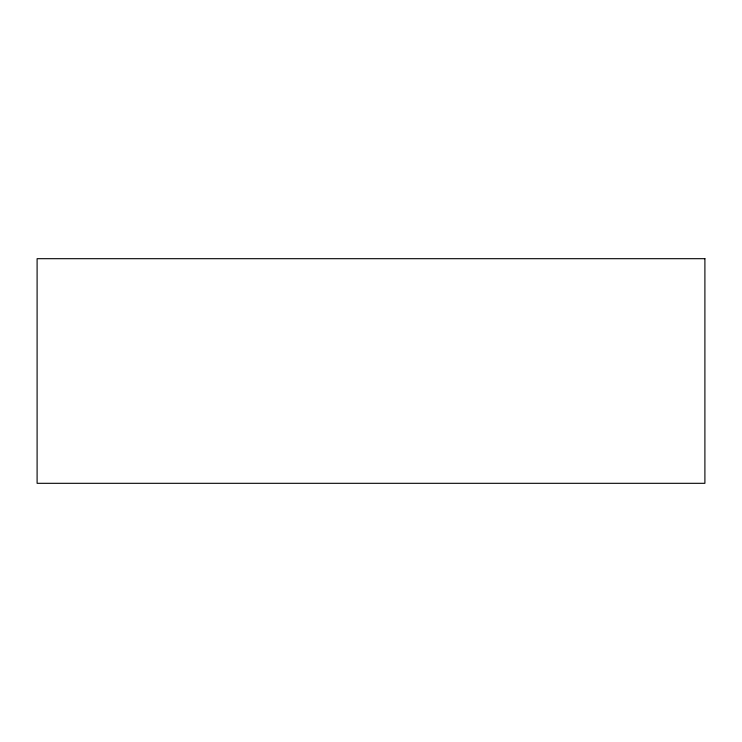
<?xml version="1.0" encoding="UTF-8"?>
<svg xmlns="http://www.w3.org/2000/svg" width="742" height="742" viewBox="0 0 742 742"><rect width="100%" height="100%" fill="white"/><g stroke="black" fill="none" stroke-linecap="round" stroke-linejoin="round"><path stroke-width="1.11" d="M704.9 258.689L37.1 258.689L37.1 483.311L704.9 483.311L704.9 258.689"/></g></svg>
